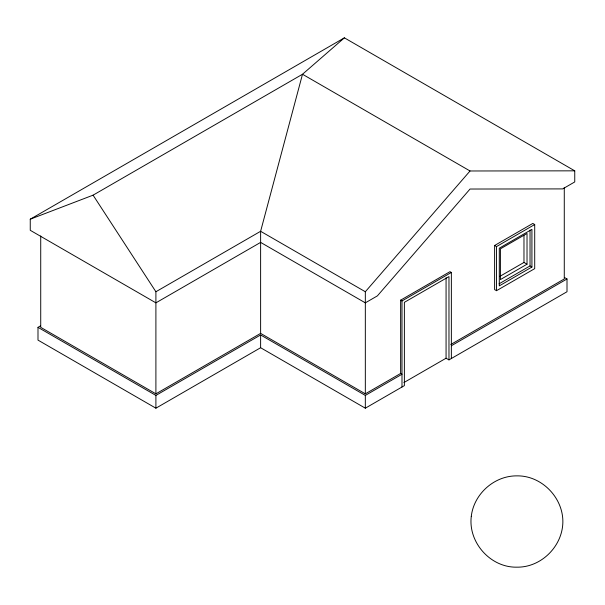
<?xml version="1.0" encoding="UTF-8"?>
<svg xmlns="http://www.w3.org/2000/svg" width="605" height="605" viewBox="0 0 605 605"><rect width="100%" height="100%" fill="white"/><g stroke="black" fill="none" stroke-linecap="round" stroke-linejoin="round"><path stroke-width="0.91" d="M403.913 382.557L446.067 358.221L448.97 359.892L448.97 276.591L404.382 302.334L404.382 385.635L365.329 408.186L260.619 347.731L155.901 408.186L37.994 340.108L37.994 327.343L155.901 395.413L260.619 334.958L365.329 395.413L401.992 374.245L400.631 373.459L365.329 393.84L365.329 291.746L470.04 170.981L574.75 170.837L574.75 181.939L562.688 188.904L470.04 189.032L377.384 295.883L365.329 302.848L260.619 242.393L155.901 302.848L30.25 230.301L30.25 219.199L344.381 37.835L574.75 170.837M344.381 37.835L302.5 74.256L93.079 195.165L30.25 219.199M37.994 327.343L40.444 325.921M365.329 393.84L260.619 333.385L155.901 393.84L155.901 291.746L260.619 231.291L302.5 74.256L470.04 170.981M494.618 245.494L532.816 223.434L534.707 224.531L534.707 268.643L496.508 290.695L494.618 289.606L494.618 245.494L496.508 246.583L534.707 224.531M400.631 373.459L400.631 300.163L449.999 271.66L451.36 272.447L451.36 358.515M400.631 300.163L401.992 300.95L451.36 272.447M499.775 276.417L523.975 262.441L527.023 264.204L527.023 233.47L500.403 248.837L500.403 279.578L527.023 264.204M499.034 283.836L530.033 265.943L531.924 267.032L531.924 229.348L499.291 248.194L499.291 285.87L531.924 267.032M450.816 344.479L564.276 278.973L564.276 187.588M451.36 345.742L567.006 278.973L567.006 291.746L448.97 359.892M564.548 277.559L567.006 278.973M365.329 291.746L260.619 231.291L260.619 333.385M155.901 393.84L40.724 327.343L40.724 235.958M93.079 195.165L155.901 291.746M530.033 230.142L530.033 265.943M523.975 235.428L523.975 262.441M496.508 246.583L496.508 290.695M446.067 277.718L446.067 358.221M401.992 300.95L401.992 387.018M365.329 395.413L365.329 408.186M260.619 334.958L260.619 347.731M155.901 395.413L155.901 408.186M471.287 516.337C467.975 542.405 490.542 567.762 516.897 567.165C539.841 567.543 560.222 548.561 562.627 525.964C565.433 500.04 542.95 475.417 516.897 475.87C494.315 475.651 473.851 493.945 471.287 516.337"/></g></svg>
